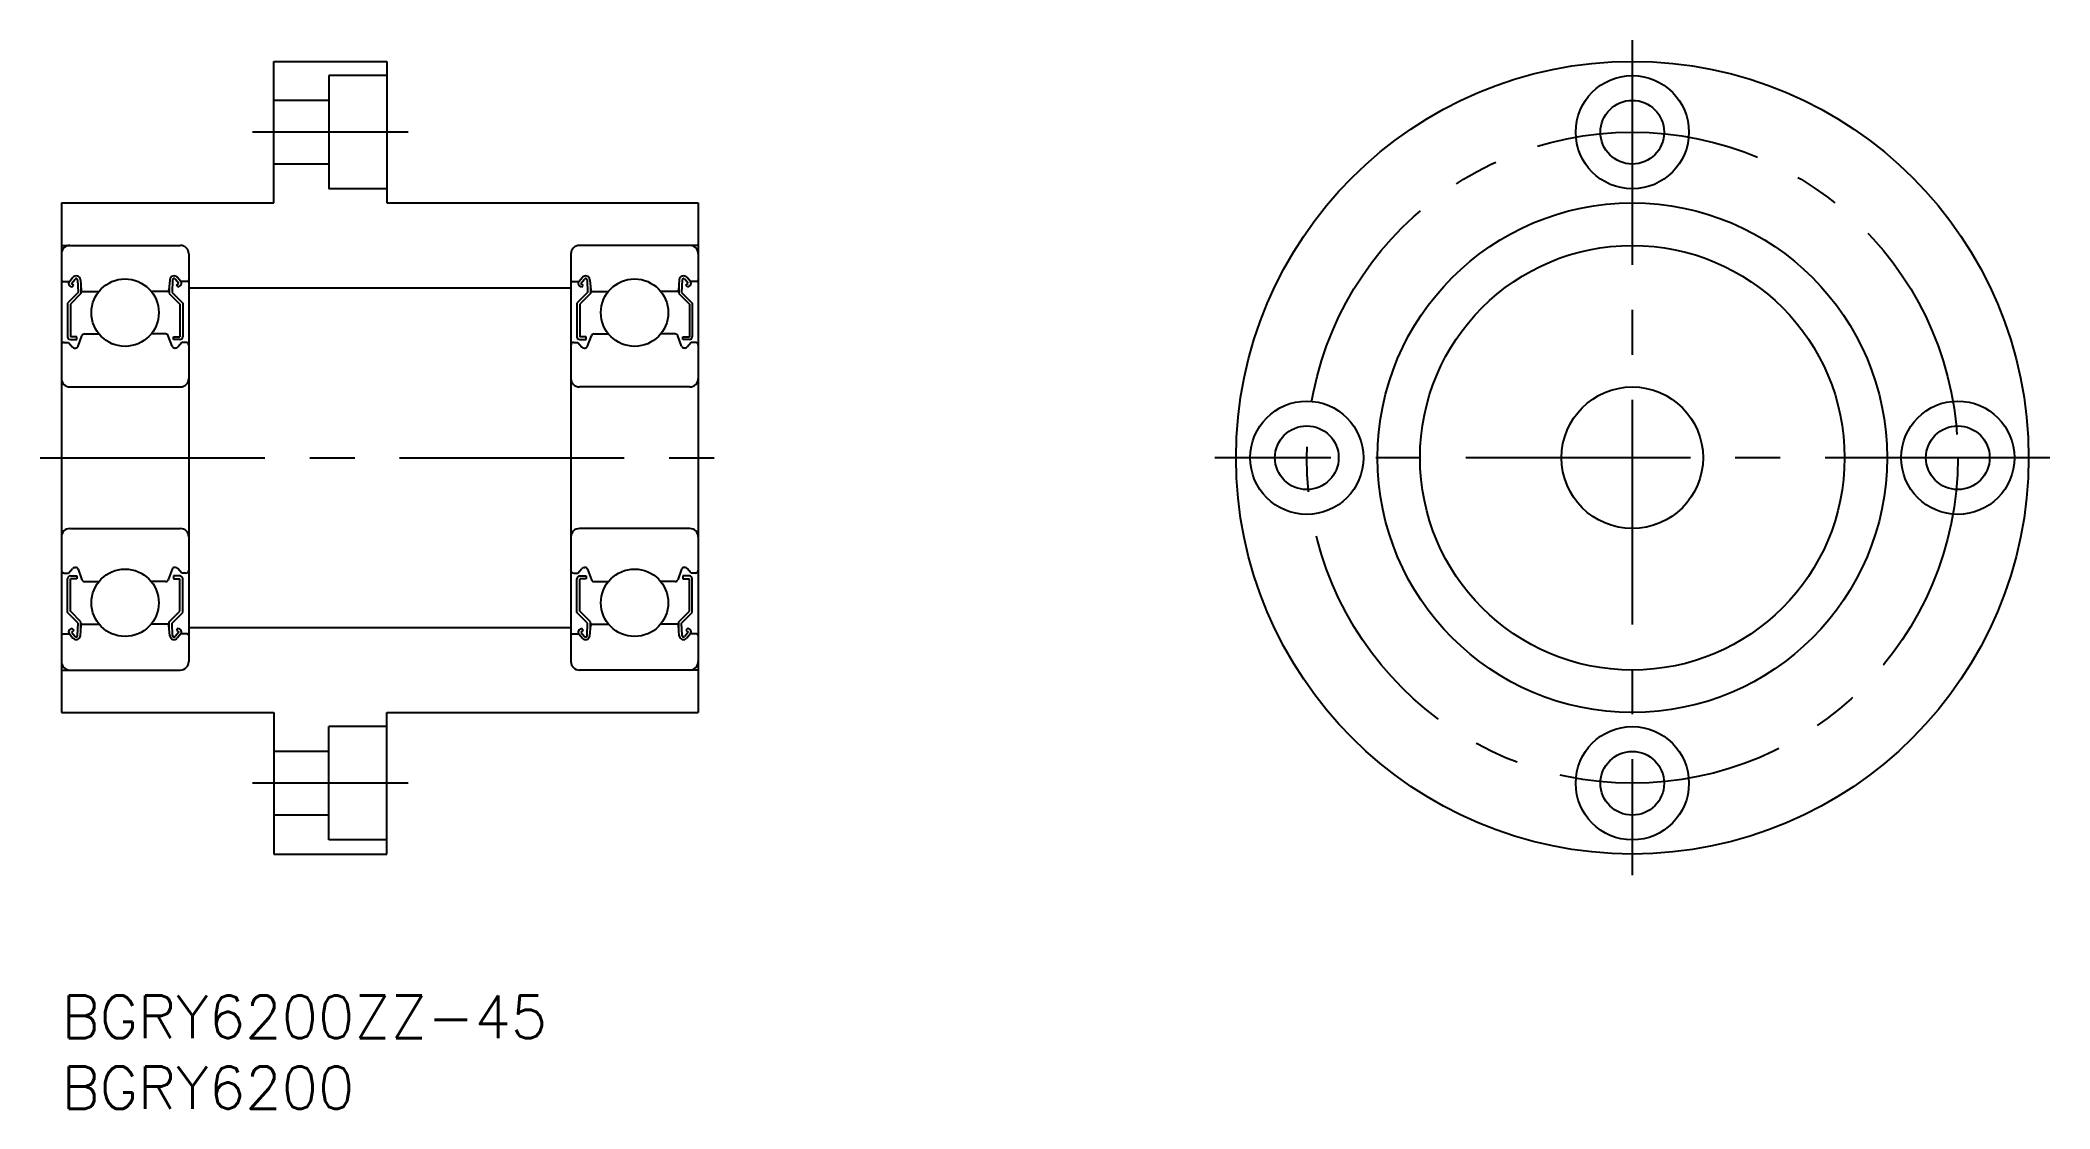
# Model space of a CAD drawing. Extents: x -1 to 140, y -8 to 67.
import ezdxf

# ---------------------------------------------------------------- set-up
doc = ezdxf.new("R2010")
doc.units = 0
doc.header["$LTSCALE"] = 0.5
doc.linetypes.add('CENTER', pattern=[50.8, 31.75, -6.35, 6.35, -6.35])
for name, color, linetype in [('MSM_CENTER', 1, 'CENTER'), ('MSM_CONTINUOUS', 7, 'CONTINUOUS'), ('MSM_PART_NUMBER', 7, 'CONTINUOUS')]:
    doc.layers.add(name, color=color, linetype=linetype)
doc.styles.get("Standard").update_dxf_attribs({"font": 'txt.shx', "height": 3, "bigfont": 'bigfont.shx'})

# ---------------------------------------------------------------- blocks, each defined once
blk = doc.blocks.new('*U2')
at = {"layer": 'MSM_PART_NUMBER'}
blk.add_text('BGRY6200ZZ-45', height=3, dxfattribs=at).set_placement((0, -3))
blk = doc.blocks.new('*U3')
at = {"layer": 'MSM_PART_NUMBER'}
blk.add_text('BGRY6200', height=3, dxfattribs=at).set_placement((0, -8))

msp = doc.modelspace()

# ---------------------------------------------------------------- linework, layer by layer
at = {"layer": 'MSM_CENTER'}
for p, q in [((111, 67.5), (111, 8.5)), ((24.5, 61), (13.5, 61)), ((-1.5, 38), (46.5, 38)), ((140.5, 38), (81.5, 38)), ((24.5, 15), (13.5, 15))]:
    msp.add_line(p, q, dxfattribs=at)
msp.add_circle((111, 38), 23, dxfattribs=at)
at = {"layer": 'MSM_CONTINUOUS'}
for p, q in [((15, 66), (23, 66)), ((15, 56), (15, 66)), ((23, 66), (23, 56)), ((23, 65), (18.9, 65)), ((18.9, 65), (18.9, 57)), ((18.9, 63.25), (15, 63.25)), ((18.9, 58.75), (15, 58.75)), ((23, 57), (18.9, 57)), ((0, 56), (0, 20)), ((0, 56), (15, 56)), ((23, 56), (45, 56)), ((45, 56), (45, 20)), ((0, 53), (8.4, 53)), ((45, 53), (36.6, 53)), ((9, 52.4), (9, 23.6)), ((36, 52.4), (36, 23.6)), ((0.1, 50.45), (0.56, 50.45)), ((0.56, 50.45), (0.81, 50.75)), ((0.74, 50.04), (0.58, 50.17)), ((0.71, 50.32), (0.96, 50.62)), ((0.87, 50.19), (0.71, 50.32)), ((0.74, 50.04), (0.87, 50.19)), ((1.14, 50.56), (1.18, 49.68)), ((1.34, 50.58), (1.4, 49.84)), ((1.38, 50.07), (1.38, 49.6)), ((1.5, 49.75), (2.65, 49.75)), ((7.5, 49.75), (6.35, 49.75)), ((7.66, 50.58), (7.6, 49.84)), ((7.62, 50.07), (7.62, 49.6)), ((7.86, 50.56), (7.82, 49.68)), ((8.29, 50.32), (8.04, 50.62)), ((8.13, 50.19), (8.29, 50.32)), ((8.26, 50.04), (8.13, 50.19)), ((8.44, 50.45), (8.19, 50.75)), ((8.26, 50.04), (8.42, 50.17)), ((8.9, 50.45), (8.44, 50.45)), ((9, 50), (36, 50)), ((36.1, 50.45), (36.56, 50.45)), ((36.56, 50.45), (36.81, 50.75)), ((36.74, 50.04), (36.58, 50.17)), ((36.71, 50.32), (36.96, 50.62)), ((36.87, 50.19), (36.71, 50.32)), ((36.74, 50.04), (36.87, 50.19)), ((37.14, 50.56), (37.18, 49.68)), ((37.34, 50.58), (37.4, 49.84)), ((37.38, 50.07), (37.38, 49.6)), ((37.5, 49.75), (38.65, 49.75)), ((43.5, 49.75), (42.35, 49.75)), ((43.66, 50.58), (43.6, 49.84)), ((43.62, 50.07), (43.62, 49.6)), ((43.86, 50.56), (43.82, 49.68)), ((44.29, 50.32), (44.04, 50.62)), ((44.13, 50.19), (44.29, 50.32)), ((44.26, 50.04), (44.13, 50.19)), ((44.44, 50.45), (44.19, 50.75)), ((44.26, 50.04), (44.42, 50.17)), ((44.9, 50.45), (44.44, 50.45)), ((1.18, 49.68), (0.43, 48.93)), ((0.43, 48.93), (0.43, 46.55)), ((1.38, 49.6), (0.63, 48.85)), ((0.63, 48.85), (0.63, 46.55)), ((7.62, 49.6), (8.37, 48.85)), ((7.82, 49.68), (8.57, 48.93)), ((8.37, 48.85), (8.37, 46.55)), ((8.57, 48.93), (8.57, 46.55)), ((37.18, 49.68), (36.43, 48.93)), ((36.43, 48.93), (36.43, 46.55)), ((37.38, 49.6), (36.63, 48.85)), ((36.63, 48.85), (36.63, 46.55)), ((43.62, 49.6), (44.37, 48.85)), ((43.82, 49.68), (44.57, 48.93)), ((44.37, 48.85), (44.37, 46.55)), ((44.57, 48.93), (44.57, 46.55)), ((0.2, 46.15), (0.5, 46.15)), ((0.5, 46.15), (0.78, 45.82)), ((1.08, 46.55), (0.63, 46.55)), ((0.63, 46.35), (1.08, 46.35)), ((0.93, 45.75), (0.99, 45.75)), ((1.08, 46.35), (1.08, 46.55)), ((1.18, 45.88), (1.45, 46.62)), ((1.64, 46.75), (2.65, 46.75)), ((7.36, 46.75), (6.35, 46.75)), ((7.82, 45.88), (7.55, 46.62)), ((7.92, 46.55), (8.37, 46.55)), ((7.92, 46.35), (7.92, 46.55)), ((8.37, 46.35), (7.92, 46.35)), ((8.07, 45.75), (8.01, 45.75)), ((8.5, 46.15), (8.22, 45.82)), ((8.8, 46.15), (8.5, 46.15)), ((36.2, 46.15), (36.5, 46.15)), ((36.5, 46.15), (36.78, 45.82)), ((37.08, 46.55), (36.63, 46.55)), ((36.63, 46.35), (37.08, 46.35)), ((36.93, 45.75), (36.99, 45.75)), ((37.08, 46.35), (37.08, 46.55)), ((37.18, 45.88), (37.45, 46.62)), ((37.64, 46.75), (38.65, 46.75)), ((43.36, 46.75), (42.35, 46.75)), ((43.82, 45.88), (43.55, 46.62)), ((43.92, 46.35), (43.92, 46.55)), ((43.92, 46.55), (44.37, 46.55)), ((44.37, 46.35), (43.92, 46.35)), ((44.07, 45.75), (44.01, 45.75)), ((44.5, 46.15), (44.22, 45.82)), ((44.8, 46.15), (44.5, 46.15)), ((0.6, 43), (8.4, 43)), ((44.4, 43), (36.6, 43)), ((0.6, 33), (8.4, 33)), ((44.4, 33), (36.6, 33)), ((0.2, 29.85), (0.5, 29.85)), ((0.5, 29.85), (0.78, 30.18)), ((0.93, 30.25), (0.99, 30.25)), ((1.18, 30.12), (1.45, 29.38)), ((7.82, 30.12), (7.55, 29.38)), ((8.07, 30.25), (8.01, 30.25)), ((8.5, 29.85), (8.22, 30.18)), ((8.8, 29.85), (8.5, 29.85)), ((36.2, 29.85), (36.5, 29.85)), ((36.5, 29.85), (36.78, 30.18)), ((36.93, 30.25), (36.99, 30.25)), ((37.18, 30.12), (37.45, 29.38)), ((43.82, 30.12), (43.55, 29.38)), ((44.07, 30.25), (44.01, 30.25)), ((44.5, 29.85), (44.22, 30.18)), ((44.8, 29.85), (44.5, 29.85)), ((0.43, 27.07), (0.43, 29.45)), ((0.63, 29.65), (1.08, 29.65)), ((0.63, 27.15), (0.63, 29.45)), ((1.08, 29.45), (0.63, 29.45)), ((1.08, 29.65), (1.08, 29.45)), ((1.64, 29.25), (2.65, 29.25)), ((7.36, 29.25), (6.35, 29.25)), ((8.37, 29.65), (7.92, 29.65)), ((7.92, 29.65), (7.92, 29.45)), ((7.92, 29.45), (8.37, 29.45)), ((8.37, 27.15), (8.37, 29.45)), ((8.57, 27.07), (8.57, 29.45)), ((36.43, 27.07), (36.43, 29.45)), ((36.63, 29.65), (37.08, 29.65)), ((37.08, 29.45), (36.63, 29.45)), ((36.63, 27.15), (36.63, 29.45)), ((37.08, 29.65), (37.08, 29.45)), ((37.64, 29.25), (38.65, 29.25)), ((43.36, 29.25), (42.35, 29.25)), ((43.92, 29.65), (43.92, 29.45)), ((44.37, 29.65), (43.92, 29.65)), ((43.92, 29.45), (44.37, 29.45)), ((44.37, 27.15), (44.37, 29.45)), ((44.57, 27.07), (44.57, 29.45)), ((1.18, 26.32), (0.43, 27.07)), ((1.38, 26.4), (0.63, 27.15)), ((7.62, 26.4), (8.37, 27.15)), ((7.82, 26.32), (8.57, 27.07)), ((37.18, 26.32), (36.43, 27.07)), ((37.38, 26.4), (36.63, 27.15)), ((43.62, 26.4), (44.37, 27.15)), ((43.82, 26.32), (44.57, 27.07)), ((0.74, 25.96), (0.58, 25.83)), ((0.87, 25.81), (0.71, 25.68)), ((0.71, 25.68), (0.96, 25.38)), ((0.74, 25.96), (0.87, 25.81)), ((1.14, 25.44), (1.18, 26.32)), ((1.34, 25.42), (1.4, 26.16)), ((1.38, 25.93), (1.38, 26.4)), ((1.5, 26.25), (2.65, 26.25)), ((7.5, 26.25), (6.35, 26.25)), ((7.66, 25.42), (7.6, 26.16)), ((7.62, 25.93), (7.62, 26.4)), ((7.86, 25.44), (7.82, 26.32)), ((8.29, 25.68), (8.04, 25.38)), ((8.26, 25.96), (8.13, 25.81)), ((8.13, 25.81), (8.29, 25.68)), ((8.26, 25.96), (8.42, 25.83)), ((9, 26), (36, 26)), ((36.74, 25.96), (36.58, 25.83)), ((36.87, 25.81), (36.71, 25.68)), ((36.71, 25.68), (36.96, 25.38)), ((36.74, 25.96), (36.87, 25.81)), ((37.14, 25.44), (37.18, 26.32)), ((37.34, 25.42), (37.4, 26.16)), ((37.38, 25.93), (37.38, 26.4)), ((37.5, 26.25), (38.65, 26.25)), ((43.5, 26.25), (42.35, 26.25)), ((43.66, 25.42), (43.6, 26.16)), ((43.62, 25.93), (43.62, 26.4)), ((43.86, 25.44), (43.82, 26.32)), ((44.29, 25.68), (44.04, 25.38)), ((44.26, 25.96), (44.13, 25.81)), ((44.13, 25.81), (44.29, 25.68)), ((44.26, 25.96), (44.42, 25.83)), ((0.1, 25.55), (0.56, 25.55)), ((0.56, 25.55), (0.81, 25.25)), ((8.44, 25.55), (8.19, 25.25)), ((8.9, 25.55), (8.44, 25.55)), ((36.1, 25.55), (36.56, 25.55)), ((36.56, 25.55), (36.81, 25.25)), ((44.44, 25.55), (44.19, 25.25)), ((44.9, 25.55), (44.44, 25.55)), ((0, 23), (8.4, 23)), ((45, 23), (36.6, 23)), ((0, 20), (15, 20)), ((15, 20), (15, 10)), ((23, 20), (45, 20)), ((23, 10), (23, 20)), ((23, 19), (18.9, 19)), ((18.9, 11), (18.9, 19)), ((18.9, 17.25), (15, 17.25)), ((18.9, 12.75), (15, 12.75)), ((15, 10), (23, 10)), ((23, 11), (18.9, 11))]:
    msp.add_line(p, q, dxfattribs=at)
for centre, radius in [((111, 38), 28), ((111, 61), 4), ((111, 61), 2.25), ((111, 38), 18), ((111, 38), 15), ((4.5, 48.25), 2.38), ((40.5, 48.25), 2.38), ((111, 38), 5), ((88, 38), 4), ((134, 38), 4), ((88, 38), 2.25), ((134, 38), 2.25), ((4.5, 27.75), 2.38), ((40.5, 27.75), 2.38), ((111, 15), 4), ((111, 15), 2.25)]:
    msp.add_circle(centre, radius, dxfattribs=at)
for centre, radius, start, end in [((0.6, 52.4), 0.6, 90, 180), ((8.4, 52.4), 0.6, 0, 90), ((36.6, 52.4), 0.6, 90, 180), ((44.4, 52.4), 0.6, 0, 90), ((0.1, 50.55), 0.1, 180, 270), ((0.71, 50.32), 0.2, 140.0029, 230.087), ((1.04, 50.55), 0.3, 4.9968, 140.0029), ((1.04, 50.56), 0.1, 2.8198, 140.0022), ((1.5, 49.85), 0.1, 184.9968, 269.9995), ((7.5, 49.85), 0.1, 270.0005, 355.0032), ((7.96, 50.55), 0.3, 39.9971, 175.0032), ((7.96, 50.56), 0.1, 39.9978, 177.1802), ((8.29, 50.32), 0.2, 309.913, 39.9971), ((8.9, 50.55), 0.1, 270, 0), ((36.1, 50.55), 0.1, 180, 270), ((36.71, 50.32), 0.2, 140.0029, 230.087), ((37.04, 50.55), 0.3, 4.9968, 140.0029), ((37.04, 50.56), 0.1, 2.8198, 140.0022), ((37.5, 49.85), 0.1, 184.9968, 269.9995), ((43.5, 49.85), 0.1, 270.0005, 355.0032), ((43.96, 50.55), 0.3, 39.9971, 175.0032), ((43.96, 50.56), 0.1, 39.9978, 177.1802), ((44.29, 50.32), 0.2, 309.913, 39.9971), ((44.9, 50.55), 0.1, 270, 0), ((0.2, 45.95), 0.2, 90, 180), ((0.63, 46.55), 0.2, 180, 270), ((0.93, 45.95), 0.2, 219.995, 270), ((0.99, 45.95), 0.2, 270, 339.9914), ((1.64, 46.55), 0.2, 90, 159.9914), ((7.36, 46.55), 0.2, 20.0086, 90), ((8.01, 45.95), 0.2, 200.0086, 270), ((8.07, 45.95), 0.2, 270, 320.005), ((8.37, 46.55), 0.2, 270, 0), ((8.8, 45.95), 0.2, 0, 90), ((36.2, 45.95), 0.2, 90, 180), ((36.63, 46.55), 0.2, 180, 270), ((36.93, 45.95), 0.2, 219.995, 270), ((36.99, 45.95), 0.2, 270, 339.9914), ((37.64, 46.55), 0.2, 90, 159.9914), ((43.36, 46.55), 0.2, 20.0086, 90), ((44.01, 45.95), 0.2, 200.0086, 270), ((44.07, 45.95), 0.2, 270, 320.005), ((44.37, 46.55), 0.2, 270, 0), ((44.8, 45.95), 0.2, 0, 90), ((0.6, 43.6), 0.6, 180, 270), ((8.4, 43.6), 0.6, 270, 0), ((36.6, 43.6), 0.6, 180, 270), ((44.4, 43.6), 0.6, 270, 0), ((0.6, 32.4), 0.6, 90, 180), ((8.4, 32.4), 0.6, 0, 90), ((36.6, 32.4), 0.6, 90, 180), ((44.4, 32.4), 0.6, 0, 90), ((0.2, 30.05), 0.2, 180, 270), ((0.93, 30.05), 0.2, 90, 140.005), ((0.99, 30.05), 0.2, 20.0086, 90), ((8.01, 30.05), 0.2, 90, 159.9914), ((8.07, 30.05), 0.2, 39.995, 90), ((8.8, 30.05), 0.2, 270, 0), ((36.2, 30.05), 0.2, 180, 270), ((36.93, 30.05), 0.2, 90, 140.005), ((36.99, 30.05), 0.2, 20.0086, 90), ((44.01, 30.05), 0.2, 90, 159.9914), ((44.07, 30.05), 0.2, 39.995, 90), ((44.8, 30.05), 0.2, 270, 0), ((0.63, 29.45), 0.2, 90, 180), ((1.64, 29.45), 0.2, 200.0086, 270), ((7.36, 29.45), 0.2, 270, 339.9914), ((8.37, 29.45), 0.2, 0, 90), ((36.63, 29.45), 0.2, 90, 180), ((37.64, 29.45), 0.2, 200.0086, 270), ((43.36, 29.45), 0.2, 270, 339.9914), ((44.37, 29.45), 0.2, 0, 90), ((0.71, 25.68), 0.2, 129.913, 219.9971), ((1.5, 26.15), 0.1, 90.0005, 175.0032), ((7.5, 26.15), 0.1, 4.9968, 89.9995), ((8.29, 25.68), 0.2, 320.0029, 50.087), ((36.71, 25.68), 0.2, 129.913, 219.9971), ((37.5, 26.15), 0.1, 90.0005, 175.0032), ((43.5, 26.15), 0.1, 4.9968, 89.9995), ((44.29, 25.68), 0.2, 320.0029, 50.087), ((0.1, 25.45), 0.1, 90, 180), ((1.04, 25.45), 0.3, 219.9971, 355.0032), ((1.04, 25.44), 0.1, 219.9978, 357.1802), ((7.96, 25.45), 0.3, 184.9968, 320.0029), ((7.96, 25.44), 0.1, 182.8198, 320.0022), ((8.9, 25.45), 0.1, 0, 90), ((36.1, 25.45), 0.1, 90, 180), ((37.04, 25.45), 0.3, 219.9971, 355.0032), ((37.04, 25.44), 0.1, 219.9978, 357.1802), ((43.96, 25.45), 0.3, 184.9968, 320.0029), ((43.96, 25.44), 0.1, 182.8198, 320.0022), ((44.9, 25.45), 0.1, 0, 90), ((0.6, 23.6), 0.6, 180, 270), ((8.4, 23.6), 0.6, 270, 0), ((36.6, 23.6), 0.6, 180, 270), ((44.4, 23.6), 0.6, 270, 0)]:
    msp.add_arc(centre, radius, start, end, dxfattribs=at)

# ---------------------------------------------------------------- block references
for name in ['*U2', '*U3']:
    msp.add_blockref(name, (0, 0), dxfattribs=at)

doc.saveas('drawing.dxf')
